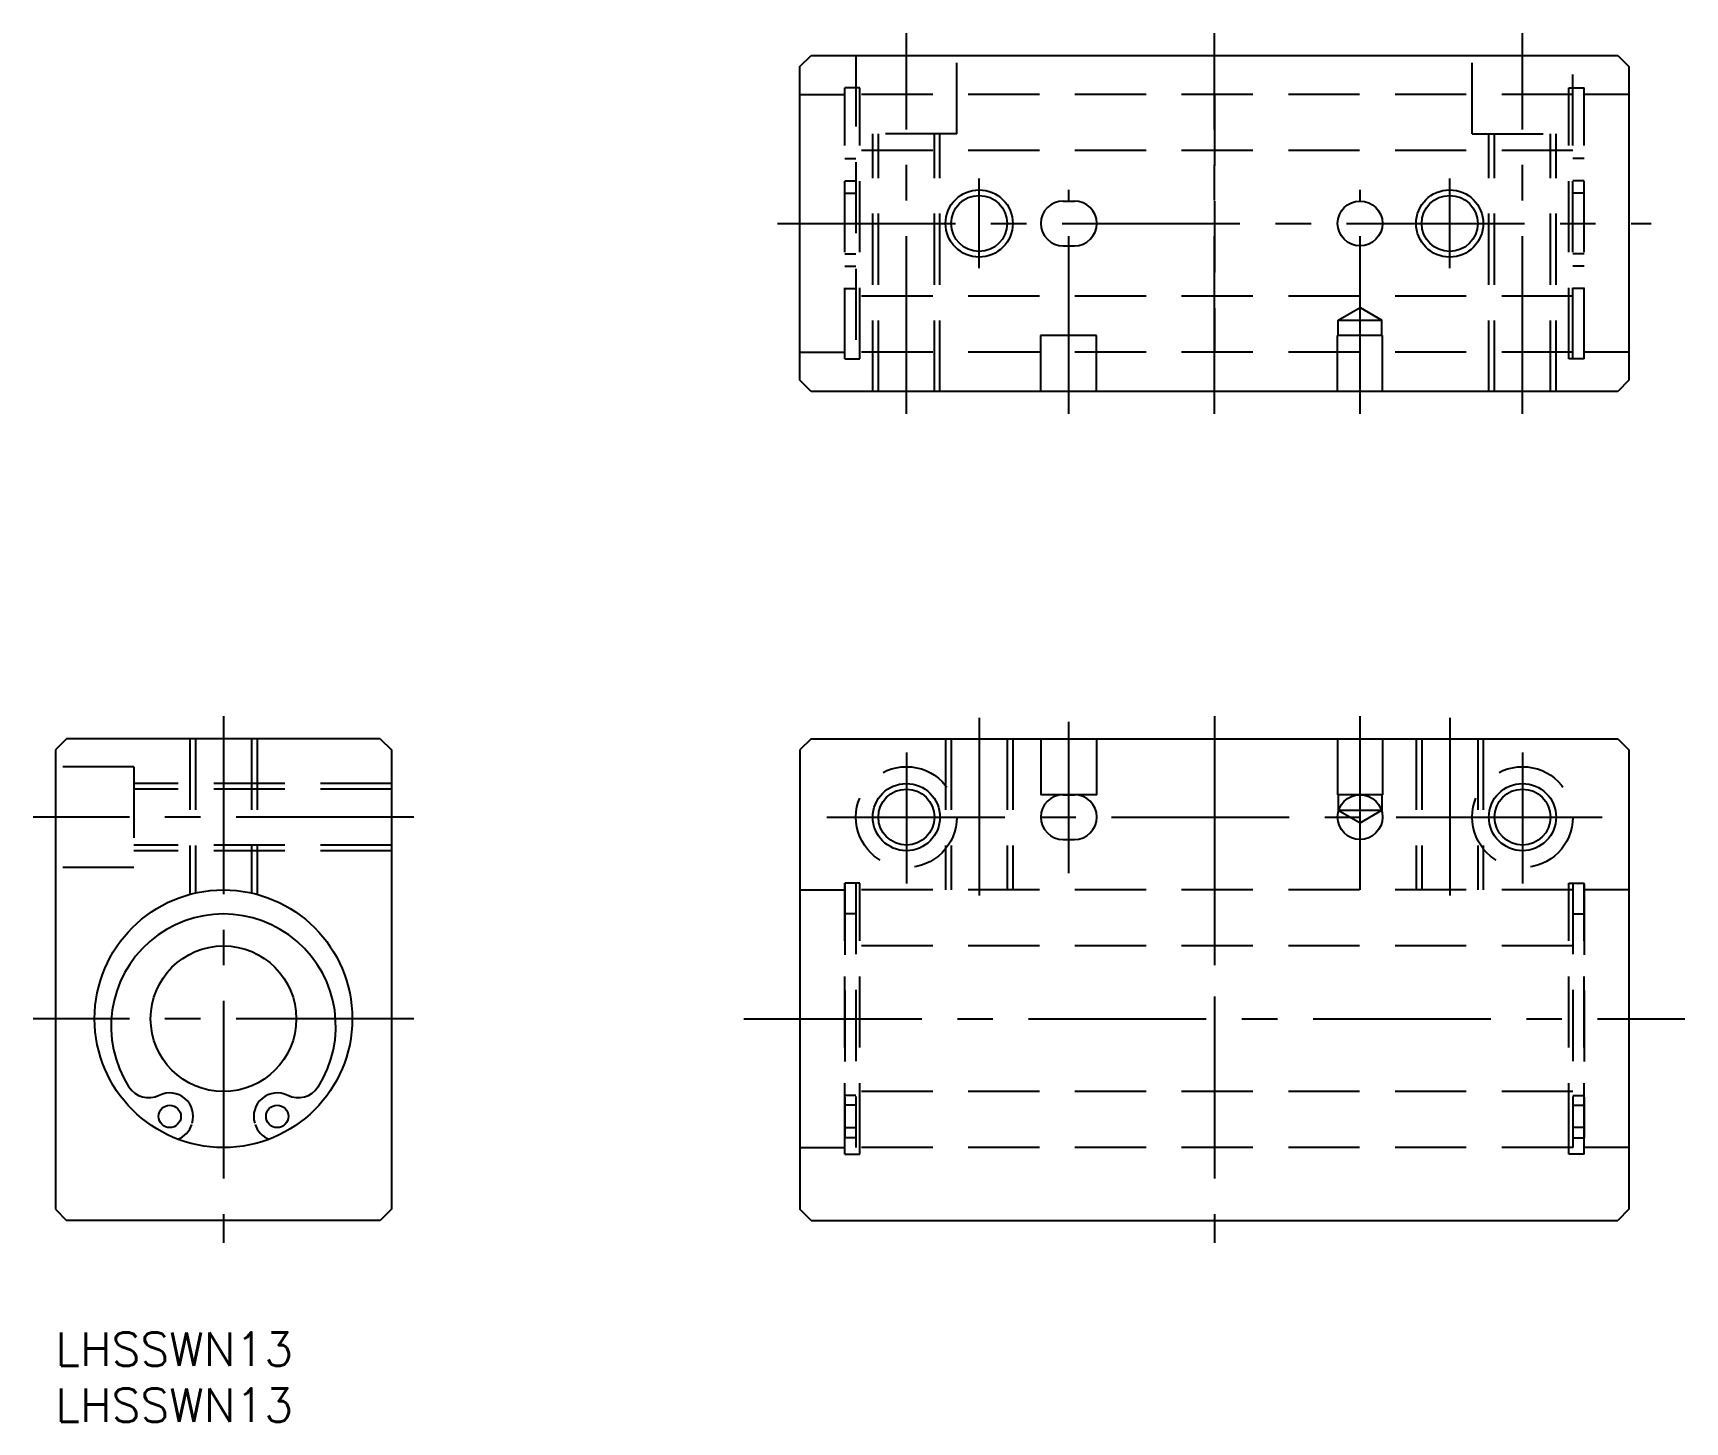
# Model space of a CAD drawing. Extents: x -2 to 145, y -8 to 116.
import ezdxf

# ---------------------------------------------------------------- set-up
doc = ezdxf.new("R2010")
doc.units = 0
doc.header["$LTSCALE"] = 0.5
doc.linetypes.add('CENTER', pattern=[50.8, 31.75, -6.35, 6.35, -6.35])
doc.linetypes.add('DASHED', pattern=[19.05, 12.7, -6.35])
doc.layers.get('0').update_dxf_attribs({"linetype": 'CONTINUOUS'})
for name, color, linetype in [('MSM_CENTER', 1, 'CENTER'), ('MSM_CONTINUOUS', 7, 'CONTINUOUS'), ('MSM_DASHED', 4, 'DASHED'), ('MSM_NARROW', 5, 'CONTINUOUS'), ('MSM_PART_NUMBER', 7, 'CONTINUOUS')]:
    doc.layers.add(name, color=color, linetype=linetype)
doc.styles.get("Standard").update_dxf_attribs({"font": 'txt.shx', "height": 3, "bigfont": 'bigfont.shx'})

# ---------------------------------------------------------------- blocks, each defined once
blk = doc.blocks.new('*U15')
at = {"layer": 'MSM_PART_NUMBER'}
blk.add_text('LHSSWN13', height=3, dxfattribs=at).set_placement((0, -3))
blk = doc.blocks.new('*U16')
at = {"layer": 'MSM_PART_NUMBER'}
blk.add_text('LHSSWN13', height=3, dxfattribs=at).set_placement((0, -8))

msp = doc.modelspace()

# ---------------------------------------------------------------- linework, layer by layer
for p, q in [((0, 41.75), (0, 41.75)), ((0, 31.5), (0, 31.5))]:
    msp.add_line(p, q)
at = {"layer": 'MSM_CENTER'}
for p, q in [((75.96, 82), (75.96, 116)), ((103.46, 82), (103.46, 116)), ((130.96, 82), (130.96, 116)), ((82.46, 95), (82.46, 103)), ((90.46, 82), (90.46, 102)), ((116.46, 82), (116.46, 102)), ((124.46, 95), (124.46, 103)), ((64.46, 99), (142.46, 99)), ((15, 55), (15, 8)), ((82.46, 54.87), (82.46, 36.97)), ((103.46, 55), (103.46, 8)), ((116.46, 39.5), (116.46, 55)), ((124.46, 54.87), (124.46, 36.97)), ((90.46, 41), (90.46, 54.5)), ((75.96, 51.77), (75.96, 40.07)), ((130.96, 51.77), (130.96, 40.07)), ((32, 46), (-2, 46)), ((68.87, 46), (130.96, 46)), ((125.46, 46), (138.08, 46)), ((32, 28), (-2, 28)), ((61.46, 28), (145.46, 28))]:
    msp.add_line(p, q, dxfattribs=at)
at = {"layer": 'MSM_CONTINUOUS'}
for p, q in [((66.46, 113), (67.46, 114)), ((67.46, 114), (139.46, 114)), ((139.46, 114), (140.46, 113)), ((66.46, 85), (66.46, 113)), ((140.46, 113), (140.46, 85)), ((89.96, 101), (90.96, 101)), ((89.96, 97), (90.96, 97)), ((67.46, 84), (66.46, 85)), ((140.46, 85), (139.46, 84)), ((139.46, 84), (67.46, 84)), ((1, 53), (0, 52)), ((0, 52), (0, 11)), ((29, 53), (1, 53)), ((29, 53), (30, 52)), ((30, 52), (30, 11)), ((67.46, 53), (66.46, 52)), ((66.46, 52), (66.46, 11)), ((67.46, 53), (139.46, 53)), ((139.46, 53), (140.46, 52)), ((140.46, 52), (140.46, 11)), ((89.96, 48), (91, 48)), ((89.96, 44), (90.96, 44)), ((0, 11), (1, 10)), ((30, 11), (29, 10)), ((67.46, 10), (66.46, 11)), ((140.46, 11), (139.46, 10)), ((29, 10), (1, 10)), ((67.46, 10), (139.46, 10))]:
    msp.add_line(p, q, dxfattribs=at)
for centre, radius in [((82.46, 99), 2.5), ((116.46, 99), 2), ((124.46, 99), 2.5), ((75.96, 46), 2.5), ((116.46, 46), 2), ((130.96, 46), 2.5), ((15, 28), 11.5), ((15, 28), 6.5), ((10.2, 19.28), 1), ((19.8, 19.28), 1)]:
    msp.add_circle(centre, radius, dxfattribs=at)
for centre, radius, start, end in [((89.96, 99), 2, 90, 270), ((90.96, 99), 2, 270, 90), ((89.96, 46), 2, 90, 270), ((90.96, 46), 2, 270, 90), ((15, 27.32), 10.03, 327.313, 212.687), ((8.33, 23.05), 2.1, 212.687, 296.4377), ((10.2, 19.28), 2.1, 343.3411, 116.4377), ((19.8, 19.28), 2.1, 63.5623, 196.6589), ((21.67, 23.05), 2.1, 243.5622, 327.313), ((10.26, 19.14), 2, 289.1905, 343.3411), ((19.74, 19.14), 2, 196.6589, 250.8095)]:
    msp.add_arc(centre, radius, start, end, dxfattribs=at)
at = {"layer": 'MSM_DASHED'}
for p, q in [((71.46, 114), (71.46, 86.9)), ((80.46, 107), (80.46, 114)), ((126.46, 107), (126.46, 114)), ((135.46, 86.9), (135.46, 114)), ((70.46, 86.9), (70.46, 111.1)), ((71.81, 111.1), (70.46, 111.1)), ((71.81, 86.9), (71.81, 111.1)), ((135.11, 86.9), (135.11, 111.1)), ((135.11, 111.1), (136.46, 111.1)), ((136.46, 86.9), (136.46, 111.1)), ((66.46, 110.5), (70.46, 110.5)), ((135.46, 110.5), (71.46, 110.5)), ((103.46, 110.5), (103.46, 87.5)), ((140.46, 110.5), (136.46, 110.5)), ((80.46, 107), (71.46, 107)), ((72.96, 84), (72.96, 107)), ((73.46, 84), (73.46, 107)), ((78.46, 84), (78.46, 107)), ((78.96, 84), (78.96, 107)), ((126.46, 107), (135.46, 107)), ((127.96, 84), (127.96, 107)), ((128.46, 84), (128.46, 107)), ((133.46, 84), (133.46, 107)), ((133.96, 84), (133.96, 107)), ((70.46, 104.8), (71.46, 104.8)), ((135.46, 105.5), (71.46, 105.5)), ((136.46, 104.8), (135.46, 104.8)), ((70.46, 102.8), (71.46, 102.8)), ((136.46, 102.8), (135.46, 102.8)), ((70.46, 101.7), (71.46, 101.7)), ((136.46, 101.7), (135.46, 101.7)), ((70.46, 96.3), (71.46, 96.3)), ((136.46, 96.3), (135.46, 96.3)), ((70.46, 95.2), (71.46, 95.2)), ((136.46, 95.2), (135.46, 95.2)), ((70.46, 93.2), (71.46, 93.2)), ((136.46, 93.2), (135.46, 93.2)), ((135.46, 92.5), (71.46, 92.5)), ((114.51, 90.37), (116.46, 91.5)), ((116.46, 91.5), (118.41, 90.37)), ((114.51, 89), (114.51, 90.37)), ((114.51, 90.37), (118.41, 90.37)), ((118.41, 89), (118.41, 90.37)), ((87.94, 89), (87.94, 84)), ((92.94, 89), (87.94, 89)), ((92.94, 84), (92.94, 89)), ((114.46, 84), (114.46, 89)), ((118.46, 89), (114.46, 89)), ((118.46, 84), (118.46, 89)), ((66.46, 87.5), (70.46, 87.5)), ((135.46, 87.5), (71.46, 87.5)), ((140.46, 87.5), (136.46, 87.5)), ((70.46, 86.9), (71.81, 86.9)), ((136.46, 86.9), (135.11, 86.9)), ((12, 53), (12, 39.1)), ((12.5, 53), (12.5, 39.22)), ((17.5, 53), (17.5, 39.22)), ((18, 53), (18, 39.1)), ((79.46, 53), (79.46, 39.5)), ((79.96, 53), (79.96, 39.5)), ((84.96, 53), (84.96, 39.5)), ((85.46, 53), (85.46, 39.5)), ((87.96, 53), (87.96, 48)), ((92.96, 48), (92.96, 53)), ((114.46, 53), (114.46, 48)), ((118.46, 53), (118.46, 48)), ((121.46, 53), (121.46, 39.5)), ((121.96, 53), (121.96, 39.5)), ((126.96, 53), (126.96, 39.5)), ((127.46, 53), (127.46, 39.5)), ((7, 50.5), (0, 50.5)), ((7, 50.5), (7, 41.5)), ((30, 49), (7, 49)), ((30, 48.5), (7, 48.5)), ((92.96, 48), (87.96, 48)), ((118.46, 48), (114.46, 48)), ((114.51, 48), (114.51, 46.63)), ((118.41, 48), (118.41, 46.63)), ((114.51, 46.63), (116.46, 45.5)), ((114.51, 46.63), (118.41, 46.63)), ((116.46, 45.5), (118.41, 46.63)), ((30, 43.5), (7, 43.5)), ((30, 43), (7, 43)), ((7, 41.5), (0, 41.5)), ((71.81, 40.1), (70.46, 40.1)), ((70.46, 15.9), (70.46, 40.1)), ((70.46, 40.05), (70.46, 17.37)), ((71.46, 40.1), (71.46, 16.5)), ((71.81, 15.9), (71.81, 40.1)), ((135.11, 40.1), (136.46, 40.1)), ((135.11, 15.9), (135.11, 40.1)), ((135.46, 40.1), (135.46, 16.5)), ((136.46, 15.9), (136.46, 40.1)), ((136.46, 40.05), (136.46, 17.37)), ((66.46, 39.5), (70.46, 39.5)), ((135.46, 39.5), (71.46, 39.5)), ((103.46, 39.5), (103.46, 16.5)), ((140.46, 39.5), (136.46, 39.5)), ((71.46, 37.35), (70.46, 37.35)), ((135.46, 37.35), (136.46, 37.35)), ((135.46, 34.5), (71.46, 34.5)), ((71.46, 21.16), (70.46, 21.16)), ((135.46, 21.5), (71.46, 21.5)), ((135.46, 21.16), (136.46, 21.16)), ((71.46, 20.28), (70.46, 20.28)), ((135.46, 20.28), (136.46, 20.28)), ((70.46, 18.28), (71.46, 18.28)), ((136.46, 18.28), (135.46, 18.28)), ((66.46, 16.5), (70.46, 16.5)), ((71.46, 17.37), (70.46, 17.37)), ((135.46, 16.5), (71.46, 16.5)), ((135.46, 17.37), (136.46, 17.37)), ((140.46, 16.5), (136.46, 16.5)), ((70.46, 15.9), (71.81, 15.9)), ((136.46, 15.9), (135.11, 15.9))]:
    msp.add_line(p, q, dxfattribs=at)
for centre in [(75.96, 46), (130.96, 46)]:
    msp.add_circle(centre, 4.5, dxfattribs=at)
at = {"layer": 'MSM_NARROW'}
for centre in [(82.46, 99), (124.46, 99), (75.96, 46), (130.96, 46)]:
    msp.add_circle(centre, 3, dxfattribs=at)

# ---------------------------------------------------------------- block references
at = {"layer": 'MSM_CONTINUOUS'}
for name in ['*U15', '*U16']:
    msp.add_blockref(name, (0, 0), dxfattribs=at)

doc.saveas('drawing.dxf')
